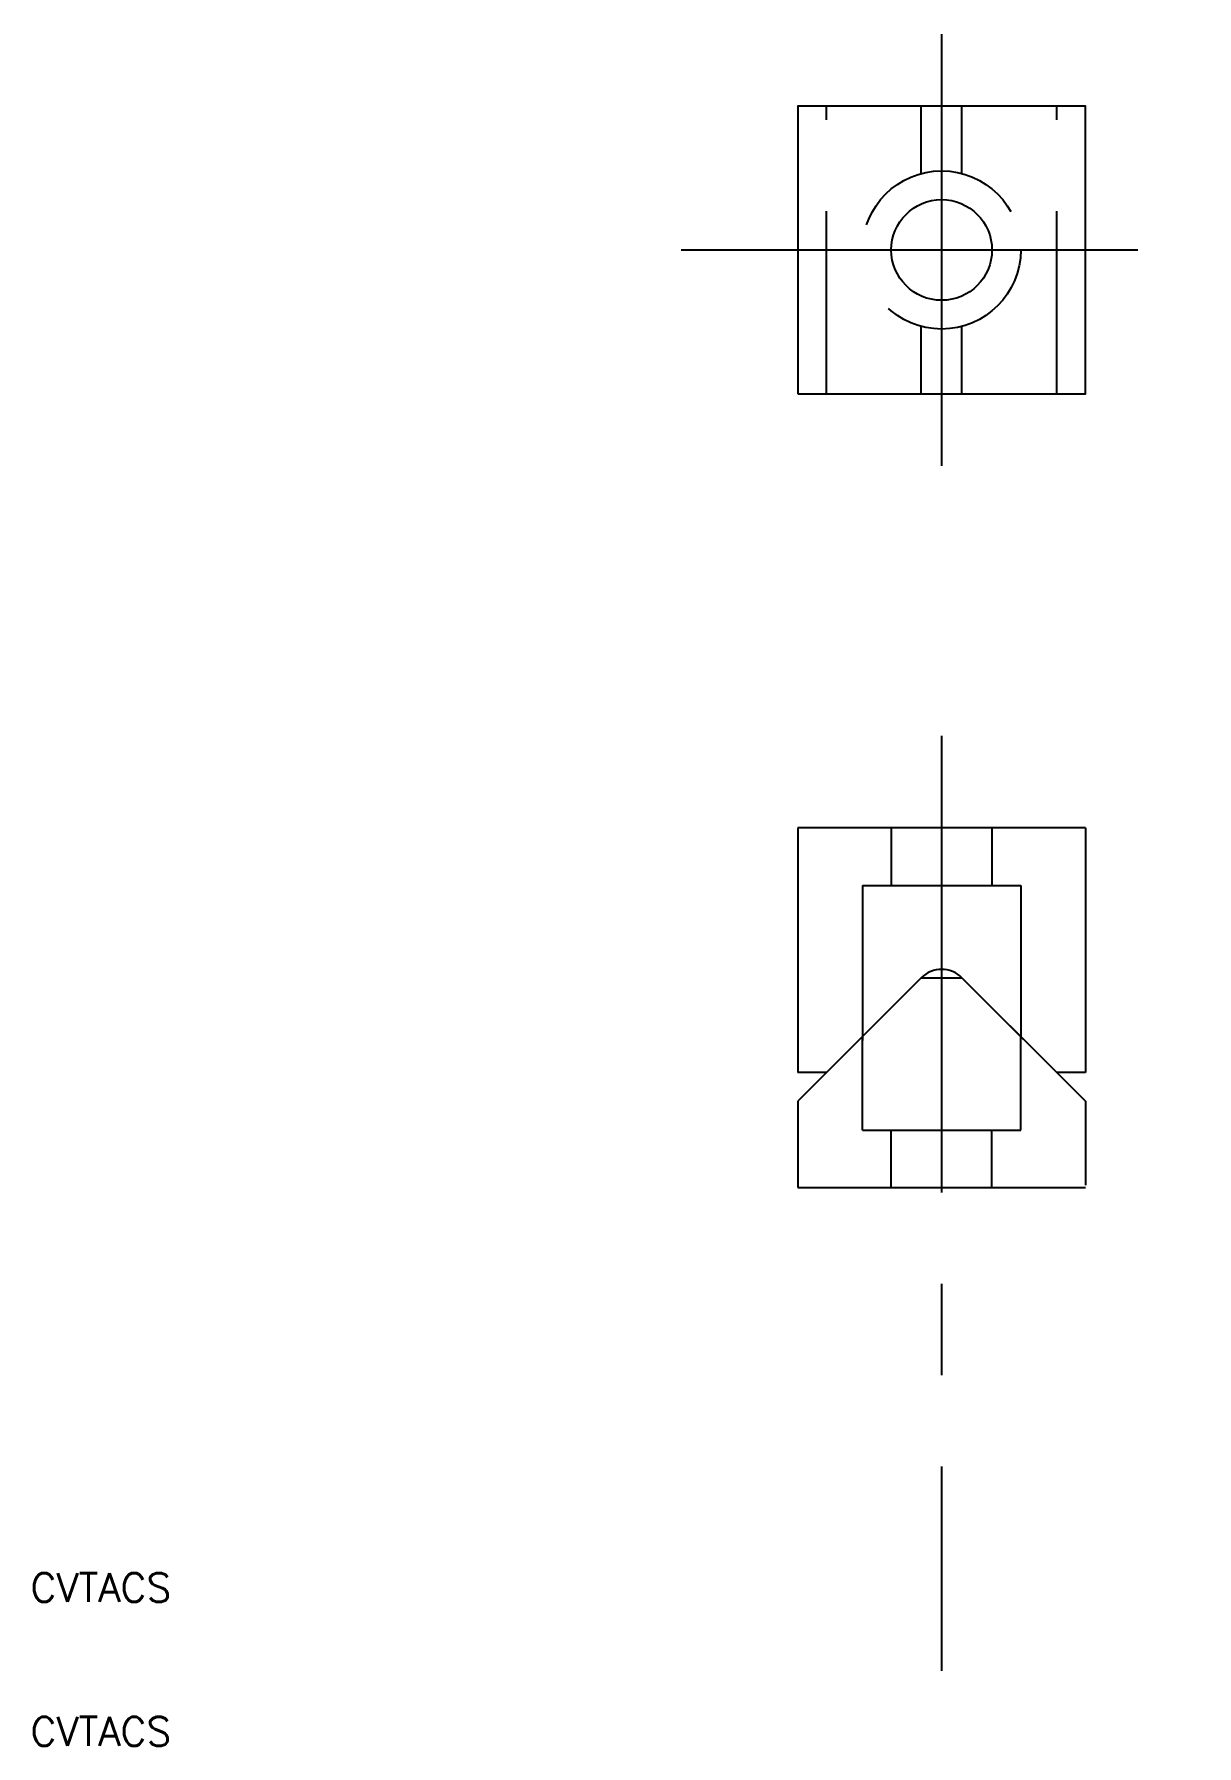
# Model space of a CAD drawing. Extents: x 59 to 140, y 10 to 129.
import ezdxf

# ---------------------------------------------------------------- set-up
doc = ezdxf.new("R2010")
doc.units = 0
doc.linetypes.add('CENTER', pattern=[50.8, 31.75, -6.35, 6.35, -6.35])
doc.linetypes.add('DASHED', pattern=[19.05, 12.7, -6.35])
doc.layers.get('0').update_dxf_attribs({"linetype": 'CONTINUOUS'})
doc.layers.add('CENTER', color=1, linetype='CENTER')
doc.styles.get("Standard").update_dxf_attribs({"font": 'txt.shx', "bigfont": 'extfont.shx'})

msp = doc.modelspace()

# ---------------------------------------------------------------- linework, layer by layer
at = {"color": 3, "linetype": 'DASHED'}
for p, q in [((114.21, 103.98), (114.21, 123.98)), ((120.79, 119.29), (120.79, 123.98)), ((123.62, 119.29), (123.62, 123.98)), ((130.21, 103.98), (130.21, 123.98)), ((120.79, 103.98), (120.79, 108.66)), ((123.62, 103.98), (123.62, 108.66)), ((118.71, 73.8), (118.71, 69.8)), ((125.71, 73.8), (125.71, 69.8)), ((116.71, 69.8), (127.71, 69.8)), ((116.71, 69.8), (116.71, 59.03)), ((127.71, 69.8), (127.71, 59.23)), ((116.71, 52.8), (116.71, 59.3)), ((127.71, 52.8), (127.71, 59.3)), ((116.71, 52.8), (127.71, 52.8)), ((118.71, 48.8), (118.71, 52.8)), ((125.71, 48.8), (125.71, 52.8))]:
    msp.add_line(p, q, dxfattribs=at)
at = {"color": 7, "linetype": 'CONTINUOUS'}
for p, q in [((112.21, 73.8), (112.21, 56.8)), ((132.21, 73.8), (112.21, 73.8)), ((132.21, 73.8), (132.21, 56.8)), ((120.79, 63.39), (112.21, 54.8)), ((120.79, 63.39), (114.21, 56.8)), ((120.79, 63.39), (123.62, 63.39)), ((123.62, 63.39), (132.21, 54.8)), ((123.62, 63.39), (130.21, 56.8)), ((114.21, 56.8), (112.21, 56.8)), ((132.21, 56.8), (130.21, 56.8)), ((112.21, 54.8), (112.21, 48.8)), ((132.21, 54.8), (132.21, 48.97)), ((112.21, 48.8), (132.21, 48.8))]:
    msp.add_line(p, q, dxfattribs=at)
msp.add_lwpolyline([(112.21, 103.98), (132.21, 103.98), (132.21, 123.98), (112.21, 123.98)], close=True, dxfattribs=at)
at = {"color": 3, "linetype": 'DASHED'}
msp.add_circle((122.21, 113.98), 5.5, dxfattribs=at)
at = {"color": 7, "linetype": 'CONTINUOUS'}
msp.add_circle((122.21, 113.98), 3.5, dxfattribs=at)
msp.add_arc((122.21, 61.97), 2, 45, 135, dxfattribs=at)
at = {"layer": 'CENTER', "color": 1, "linetype": 'CENTER'}
for p, q in [((122.21, 128.98), (122.21, 98.98)), ((104.1, 113.98), (139.94, 113.98)), ((122.21, 80.21), (122.21, 15.2))]:
    msp.add_line(p, q, dxfattribs=at)

# ---------------------------------------------------------------- texts
at = {"color": 7, "linetype": 'CONTINUOUS'}
for p in [(58.89, 20), (58.89, 10)]:
    msp.add_text('CVTACS', height=2, dxfattribs=at).set_placement(p)

doc.saveas('drawing.dxf')
